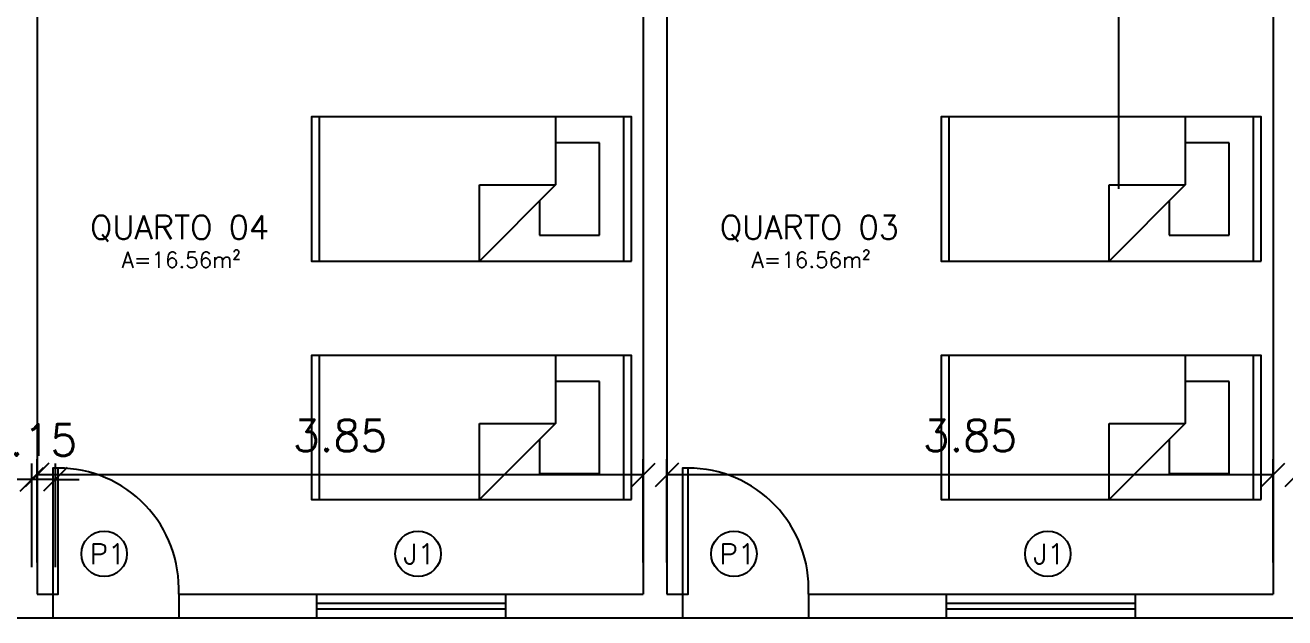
# Model space of a CAD drawing. Header units: millimetres. Extents: x 45003 to 46969, y 6653 to 6979.
# Drawn here: x 45072.44 to 45080.44, y 6873.24 to 6877 of the extents above; entities that cross this region are included whole.
import ezdxf

# ---------------------------------------------------------------- set-up
doc = ezdxf.new("R2010")
doc.units = ezdxf.units.MM
doc.linetypes.add('ACAD_ISO04W100', pattern=[30, 24, -3, 0, -3])
for name, color, linetype in [('ARQ-ALVENARIA', 4, 'Continuous'), ('ARQ-COTAS', 30, 'Continuous'), ('ARQ-EIXOS', 2, 'ACAD_ISO04W100'), ('ARQ-ESQ-01', 1, 'Continuous'), ('ARQ-ESQ-02', 2, 'Continuous'), ('ARQ-MÓVEIS', 170, 'Continuous'), ('ARQ-PENA-02', 2, 'Continuous'), ('ARQ-PENA-FINA-CINZA', 8, 'Continuous'), ('ARQ-TEXTO2', 2, 'Continuous'), ('ARQ-TEXTO3', 3, 'Continuous')]:
    doc.layers.add(name, color=color, linetype=linetype)
doc.styles.add('ROMANS', font='romans.shx')
doc.styles.add('Romans_Anot', font='romans.shx')
doc.dimstyles.new('Escala 1-100', dxfattribs={"dimtxt": 0.2, "dimasz": 0.15, "dimexe": 0.1, "dimexo": 0.2, "dimgap": 0.15, "dimtad": 1, "dimzin": 4, "dimdsep": 46, "dimtxsty": 'Romans_Anot', "dimblk": 'OBLIQUE', "dimcen": 0.25, "dimclrd": 256, "dimclre": 256, "dimclrt": 2, "dimadec": 0, "dimazin": 0, "dimtfac": 1, "dimtix": 1, "dimtmove": 2, "dimatfit": 3, "dimfxl": 0, "dimlwd": -1, "dimlwe": -1, "dimarcsym": 0})

# ---------------------------------------------------------------- blocks, each defined once
blk = doc.blocks.new('mobiliariop156')
for p, q in [((-1.9812, -0.4572), (-1.9812, 0.4572)), ((-0.4826, 0.4572), (-0.4826, 0.0254)), ((-0.0508, 0.4572), (-0.0508, -0.4572)), ((-0.2032, 0.2921), (-0.4826, 0.2921)), ((-0.2032, -0.2921), (-0.2032, 0.2921)), ((-0.9652, -0.4572), (-0.9652, 0.0254)), ((-0.4826, 0.0254), (-0.9652, -0.4572)), ((-0.9652, 0.0254), (-0.4826, 0.0254)), ((-0.5842, -0.0762), (-0.5842, -0.2921)), ((-0.5842, -0.2921), (-0.2032, -0.2921))]:
    blk.add_line(p, q)
blk.add_lwpolyline([(0, -0.4572), (0, 0.4572), (-2.032, 0.4572), (-2.032, -0.4572)], close=True)
blk = doc.blocks.new('_Oblique')
at = {"color": 0, "linetype": 'ByBlock', "lineweight": -2}
blk.add_line((-0.5, -0.5), (0.5, 0.5), dxfattribs=at)
blk = doc.blocks.new('*D139')
at = {"layer": 'ARQ-COTAS', "transparency": 16777216}
for p, q in [((45080.5165, 6873.5893), (45080.5165, 6874.2461)), ((45084.3665, 6873.5893), (45084.3665, 6874.2461)), ((45084.3665, 6874.1461), (45080.5165, 6874.1461))]:
    blk.add_line(p, q, dxfattribs=at)
at = {"layer": 'Defpoints', "color": 0, "transparency": 16777216}
for p in [(45080.5165, 6874.1461), (45080.5165, 6873.3893), (45084.3665, 6873.3893)]:
    blk.add_point(p, dxfattribs=at)
at = {"layer": 'ARQ-COTAS', "transparency": 16777216, "xscale": 0.15, "yscale": 0.15, "zscale": 0.15, "rotation": 180}
blk.add_blockref('_Oblique', (45080.5165, 6874.1461), dxfattribs=at)
at = {"layer": 'ARQ-COTAS', "transparency": 16777216, "xscale": 0.15, "yscale": 0.15, "zscale": 0.15}
blk.add_blockref('_Oblique', (45084.3665, 6874.1461), dxfattribs=at)
at = {"layer": 'ARQ-COTAS', "color": 2, "transparency": 16777216, "insert": (45082.4415, 6874.3961), "char_height": 0.2, "attachment_point": 5, "style": 'Romans_Anot'}
blk.add_mtext('3.85', dxfattribs=at)
blk = doc.blocks.new('*D140')
at = {"layer": 'ARQ-COTAS', "transparency": 16777216}
for p, q in [((45076.5165, 6873.5893), (45076.5165, 6874.2461)), ((45080.3665, 6873.5893), (45080.3665, 6874.2461)), ((45080.3665, 6874.1461), (45076.5165, 6874.1461))]:
    blk.add_line(p, q, dxfattribs=at)
at = {"layer": 'Defpoints', "color": 0, "transparency": 16777216}
for p in [(45076.5165, 6874.1461), (45076.5165, 6873.3893), (45080.3665, 6873.3893)]:
    blk.add_point(p, dxfattribs=at)
at = {"layer": 'ARQ-COTAS', "transparency": 16777216, "xscale": 0.15, "yscale": 0.15, "zscale": 0.15, "rotation": 180}
blk.add_blockref('_Oblique', (45076.5165, 6874.1461), dxfattribs=at)
at = {"layer": 'ARQ-COTAS', "transparency": 16777216, "xscale": 0.15, "yscale": 0.15, "zscale": 0.15}
blk.add_blockref('_Oblique', (45080.3665, 6874.1461), dxfattribs=at)
at = {"layer": 'ARQ-COTAS', "color": 2, "transparency": 16777216, "insert": (45078.4415, 6874.3961), "char_height": 0.2, "attachment_point": 5, "style": 'Romans_Anot'}
blk.add_mtext('3.85', dxfattribs=at)
blk = doc.blocks.new('*D141')
at = {"layer": 'ARQ-COTAS', "transparency": 16777216}
for p, q in [((45072.5165, 6873.5893), (45072.5165, 6874.2461)), ((45076.3665, 6873.5893), (45076.3665, 6874.2461)), ((45076.3665, 6874.1461), (45072.5165, 6874.1461))]:
    blk.add_line(p, q, dxfattribs=at)
at = {"layer": 'Defpoints', "color": 0, "transparency": 16777216}
for p in [(45072.5165, 6874.1461), (45072.5165, 6873.3893), (45076.3665, 6873.3893)]:
    blk.add_point(p, dxfattribs=at)
at = {"layer": 'ARQ-COTAS', "transparency": 16777216, "xscale": 0.15, "yscale": 0.15, "zscale": 0.15, "rotation": 180}
blk.add_blockref('_Oblique', (45072.5165, 6874.1461), dxfattribs=at)
at = {"layer": 'ARQ-COTAS', "transparency": 16777216, "xscale": 0.15, "yscale": 0.15, "zscale": 0.15}
blk.add_blockref('_Oblique', (45076.3665, 6874.1461), dxfattribs=at)
at = {"layer": 'ARQ-COTAS', "color": 2, "transparency": 16777216, "insert": (45074.4415, 6874.3961), "char_height": 0.2, "attachment_point": 5, "style": 'Romans_Anot'}
blk.add_mtext('3.85', dxfattribs=at)
blk = doc.blocks.new('*D142')
at = {"layer": 'ARQ-COTAS', "transparency": 16777216}
for p, q in [((45072.4836, 6873.5611), (45072.4836, 6874.2178)), ((45072.6336, 6873.5611), (45072.6336, 6874.2178)), ((45072.4836, 6874.1178), (45072.3336, 6874.1178)), ((45072.6336, 6874.1178), (45072.4836, 6874.1178)), ((45072.6336, 6874.1178), (45072.7836, 6874.1178))]:
    blk.add_line(p, q, dxfattribs=at)
at = {"layer": 'Defpoints', "color": 0, "transparency": 16777216}
for p in [(45072.4836, 6874.1178), (45072.4836, 6873.3611), (45072.6336, 6873.3611)]:
    blk.add_point(p, dxfattribs=at)
at = {"layer": 'ARQ-COTAS', "transparency": 16777216, "xscale": 0.15, "yscale": 0.15, "zscale": 0.15}
blk.add_blockref('_Oblique', (45072.4836, 6874.1178), dxfattribs=at)
at = {"layer": 'ARQ-COTAS', "transparency": 16777216, "xscale": 0.15, "yscale": 0.15, "zscale": 0.15, "rotation": 180}
blk.add_blockref('_Oblique', (45072.6336, 6874.1178), dxfattribs=at)
at = {"layer": 'ARQ-COTAS', "color": 2, "transparency": 16777216, "insert": (45072.5586, 6874.3678), "char_height": 0.2, "attachment_point": 5, "style": 'Romans_Anot'}
blk.add_mtext('.15', dxfattribs=at)

msp = doc.modelspace()

# ---------------------------------------------------------------- linework, layer by layer
at = {"layer": 'ARQ-ALVENARIA'}
for p, q in [((45072.5165, 6878.7393), (45072.5165, 6873.3893)), ((45076.5165, 6878.7393), (45076.5165, 6873.3893)), ((45076.3665, 6877.0893), (45076.3665, 6873.3893)), ((45080.3665, 6877.0893), (45080.3665, 6873.3893)), ((45072.5165, 6873.3893), (45072.6165, 6873.3893)), ((45072.6165, 6873.3893), (45072.6165, 6873.2393)), ((45073.4165, 6873.3893), (45074.2915, 6873.3893)), ((45073.4165, 6873.3893), (45073.4165, 6873.2393)), ((45074.2915, 6873.3893), (45074.2915, 6873.2393)), ((45075.4915, 6873.3893), (45076.3665, 6873.3893)), ((45075.4915, 6873.3893), (45075.4915, 6873.2393)), ((45076.5165, 6873.3893), (45076.6165, 6873.3893)), ((45076.6165, 6873.3893), (45076.6165, 6873.2393)), ((45077.4165, 6873.3893), (45078.2915, 6873.3893)), ((45077.4165, 6873.3893), (45077.4165, 6873.2393)), ((45078.2915, 6873.3893), (45078.2915, 6873.2393)), ((45079.4915, 6873.3893), (45080.3665, 6873.3893)), ((45079.4915, 6873.3893), (45079.4915, 6873.2393)), ((45071.4915, 6873.2393), (45072.6165, 6873.2393)), ((45073.4165, 6873.2393), (45074.2915, 6873.2393)), ((45075.4915, 6873.2393), (45076.6165, 6873.2393)), ((45077.4165, 6873.2393), (45078.2915, 6873.2393)), ((45079.4915, 6873.2393), (45080.6165, 6873.2393))]:
    msp.add_line(p, q, dxfattribs=at)
at = {"layer": 'ARQ-EIXOS', "ltscale": 0.05}
msp.add_line((45079.3854, 6880.3034), (45079.3854, 6875.9623), dxfattribs=at)
at = {"layer": 'ARQ-ESQ-01'}
for p, q in [((45074.2915, 6873.3893), (45075.4915, 6873.3893)), ((45078.2915, 6873.3893), (45079.4915, 6873.3893)), ((45074.2915, 6873.2393), (45075.4915, 6873.2393)), ((45078.2915, 6873.2393), (45079.4915, 6873.2393))]:
    msp.add_line(p, q, dxfattribs=at)
at = {"layer": 'ARQ-ESQ-01', "ltscale": 0.03}
for centre in [(45072.9429, 6873.6452), (45074.9367, 6873.6452), (45076.9429, 6873.6452), (45078.9367, 6873.6452)]:
    msp.add_circle(centre, 0.1447, dxfattribs=at)
at = {"layer": 'ARQ-ESQ-01'}
for centre in [(45072.6515, 6873.4235), (45076.6515, 6873.4235)]:
    msp.add_arc(centre, 0.7658, 357.43768, 90, dxfattribs=at)
at = {"layer": 'ARQ-ESQ-02'}
for points in [[(45072.6165, 6873.3893), (45072.6515, 6873.3893), (45072.6515, 6874.1893), (45072.6165, 6874.1893)], [(45076.6165, 6873.3893), (45076.6515, 6873.3893), (45076.6515, 6874.1893), (45076.6165, 6874.1893)]]:
    msp.add_lwpolyline(points, close=True, dxfattribs=at)
at = {"layer": 'ARQ-PENA-02', "ltscale": 0.025}
for p, q in [((45074.2915, 6873.3318), (45075.4915, 6873.3318)), ((45074.2915, 6873.2968), (45075.4915, 6873.2968)), ((45078.2915, 6873.3318), (45079.4915, 6873.3318)), ((45078.2915, 6873.2968), (45079.4915, 6873.2968))]:
    msp.add_line(p, q, dxfattribs=at)
at = {"layer": 'ARQ-PENA-FINA-CINZA'}
for p, q in [((45072.6165, 6873.2393), (45073.4165, 6873.2393)), ((45076.6165, 6873.2393), (45077.4165, 6873.2393))]:
    msp.add_line(p, q, dxfattribs=at)

# ---------------------------------------------------------------- block references
at = {"layer": 'ARQ-MÓVEIS'}
for p in [(45076.292, 6875.9607), (45080.292, 6875.9607), (45076.292, 6874.4463), (45080.292, 6874.4463)]:
    msp.add_blockref('mobiliariop156', p, dxfattribs=at)

# ---------------------------------------------------------------- texts
at = {"layer": 'ARQ-TEXTO2', "char_height": 0.1, "attachment_point": 1, "style": 'ROMANS'}
for insert in [(45073.0551, 6875.5613), (45077.0551, 6875.5613)]:
    msp.add_mtext('A=16.56m²', dxfattribs=dict(at, insert=insert))
at = {"layer": 'ARQ-TEXTO2', "char_height": 0.13, "width": 0.199395, "attachment_point": 1, "style": 'ROMANS'}
for s, insert in [('P1', (45072.8501, 6873.7095)), ('J1', (45074.8439, 6873.7095)), ('P1', (45076.8501, 6873.7095)), ('J1', (45078.8439, 6873.7095))]:
    msp.add_mtext(s, dxfattribs=dict(at, insert=insert))
at = {"layer": 'ARQ-TEXTO3', "char_height": 0.15, "attachment_point": 5, "style": 'ROMANS'}
for s, insert in [('QUARTO 04', (45073.4222, 6875.7102)), ('QUARTO 03', (45077.4222, 6875.7102))]:
    msp.add_mtext(s, dxfattribs=dict(at, insert=insert))

# ---------------------------------------------------------------- dimensions: what is measured, and where the dimension line sits
at = {"layer": 'ARQ-COTAS'}
for base, p1, p2, picture, middle in [((45072.4836, 6874.1178), (45072.6336, 6873.3611), (45072.4836, 6873.3611), '*D142', (45072.5586, 6874.3678)), ((45072.5165, 6874.1461), (45076.3665, 6873.3893), (45072.5165, 6873.3893), '*D141', (45074.4415, 6874.3961)), ((45076.5165, 6874.1461), (45080.3665, 6873.3893), (45076.5165, 6873.3893), '*D140', (45078.4415, 6874.3961)), ((45080.5165, 6874.1461), (45084.3665, 6873.3893), (45080.5165, 6873.3893), '*D139', (45082.4415, 6874.3961))]:
    dim = msp.add_linear_dim(base=base, p1=p1, p2=p2, dimstyle='Escala 1-100', dxfattribs=at)
    dim.commit()
    dim.dimension.update_dxf_attribs({"geometry": picture, "text_midpoint": middle})

doc.saveas('drawing.dxf')
